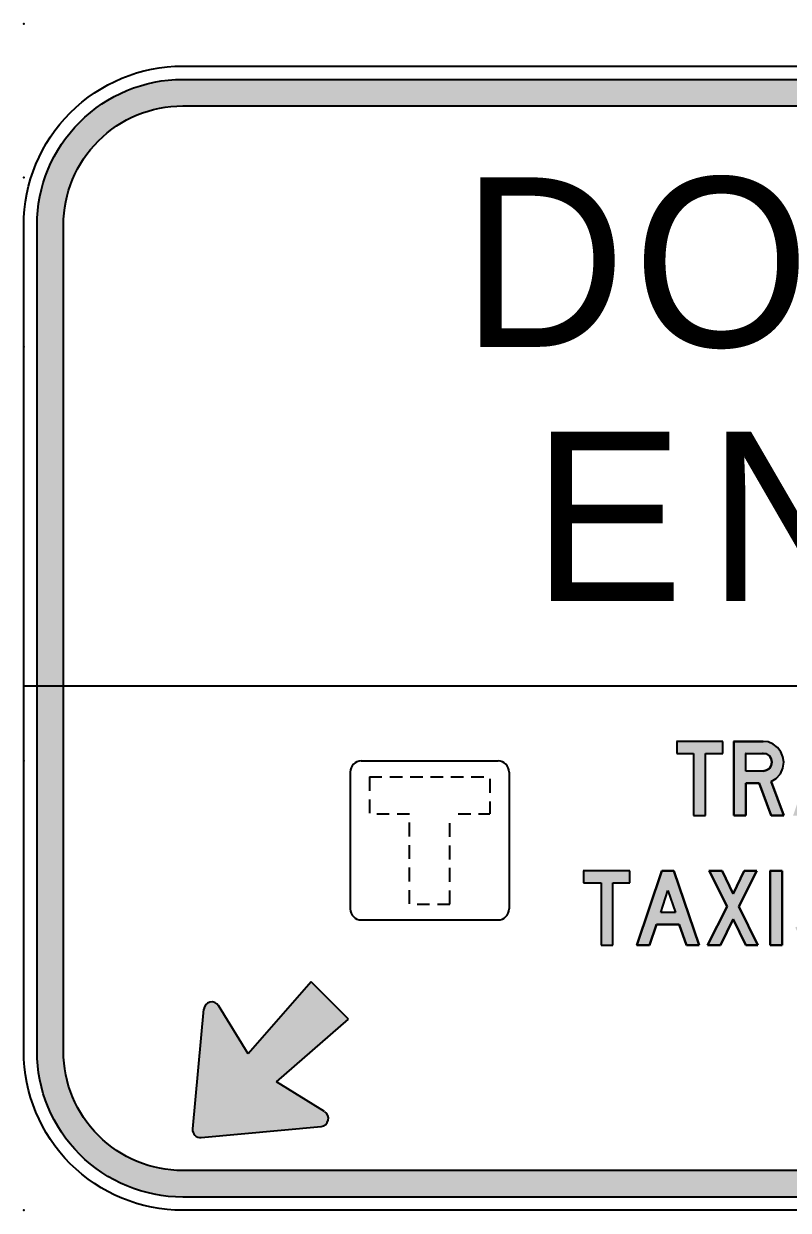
# Model space of a CAD drawing. Extents: x 91 to 266, y 156 to 276.
# Drawn here: x 90.9 to 163.1, y 163.6 to 275.6 of the extents above; entities that cross this region are included whole.
import ezdxf

# ---------------------------------------------------------------- set-up
doc = ezdxf.new("R2010")
doc.units = 0
doc.header["$MEASUREMENT"] = 0
doc.linetypes.add('CENTERX2', pattern=[101.6, 63.5, -12.7, 12.7, -12.7])
doc.layers.get('0').update_dxf_attribs({"linetype": 'CONTINUOUS'})
doc.layers.add('L35', color=3, linetype='CONTINUOUS')
doc.layers.add('T25', color=1, linetype='CONTINUOUS')
doc.styles.add('ESERIES', font='Eseries.shx')

msp = doc.modelspace()

# ---------------------------------------------------------------- hatches: boundary and pattern name
at = {"layer": 'T25', "linetype": 'CENTERX2'}
h = msp.add_hatch(color=256, dxfattribs=at)
edge = h.paths.add_edge_path()
edge.add_arc((105.93, 256.55), 13.75, 90, 180, ccw=False)
edge.add_line((105.93, 270.3), (250.93, 270.3))
edge.add_arc((250.93, 256.55), 13.75, 0, 90, ccw=False)
edge.add_line((264.68, 256.55), (264.68, 178.55))
edge.add_arc((250.93, 178.55), 13.75, -90, 0, ccw=False)
edge.add_line((250.93, 164.8), (105.93, 164.8))
edge.add_arc((105.93, 178.55), 13.75, 180, 270, ccw=False)
edge.add_line((92.18, 178.55), (92.18, 256.55))
edge = h.paths.add_edge_path(flags=16)
edge.add_arc((105.93, 256.55), 11.25, 90, 180, ccw=False)
edge.add_line((105.93, 267.8), (250.93, 267.8))
edge.add_arc((250.93, 256.55), 11.25, 0, 90, ccw=False)
edge.add_line((262.18, 256.55), (262.18, 178.55))
edge.add_arc((250.93, 178.55), 11.25, -90, 0, ccw=False)
edge.add_line((250.93, 167.3), (105.93, 167.3))
edge.add_arc((105.93, 178.55), 11.25, 180, 270, ccw=False)
edge.add_line((94.68, 178.55), (94.68, 256.55))
h = msp.add_hatch(color=256, dxfattribs=at)
h.paths.add_polyline_path([(155.26, 206.68), (156.9, 206.68), (156.9, 207.8), (152.55, 207.8), (152.55, 206.68), (154.14, 206.68), (154.14, 200.81), (155.26, 200.81)])
h.paths.add_polyline_path([(161.93, 204.32), (162.33, 204.76), (162.57, 205.28), (162.65, 205.84), (162.57, 206.36), (162.37, 206.84), (162.05, 207.24), (161.65, 207.56), (161.17, 207.76), (160.69, 207.8), (160.65, 207.8), (157.94, 207.8), (157.94, 200.81), (159.06, 200.81), (159.06, 203.88), (160.33, 203.88), (161.45, 200.81), (162.65, 200.81), (161.45, 204.04)])
h.paths.add_polyline_path([(159.06, 205), (159.06, 206.68), (160.69, 206.68), (161.01, 206.64), (161.29, 206.44), (161.45, 206.16), (161.53, 205.84), (161.45, 205.52), (161.29, 205.24), (161.01, 205.08), (160.69, 205)], flags=16)
h.paths.add_polyline_path([(167, 207.8), (165.88, 207.8), (163.53, 200.81), (164.69, 200.81), (165.37, 202.77), (167.52, 202.77), (168.2, 200.81), (169.4, 200.81)])
h.paths.add_polyline_path([(165.77, 203.88), (166.44, 206), (167.16, 203.88), (167.12, 203.88)], flags=16)
h.paths.add_polyline_path([(171.8, 207.8), (170.6, 207.8), (170.6, 200.81), (171.72, 200.81), (171.72, 205.52), (174.11, 200.81), (175.27, 200.81), (175.27, 207.8), (174.15, 207.8), (174.15, 203.13)])
h.paths.add_polyline_path([(179.66, 204.96), (178.71, 205.16), (178.23, 205.28), (178.03, 205.44), (177.87, 205.64), (177.87, 205.88), (177.95, 206.12), (178.19, 206.44), (178.51, 206.68), (178.91, 206.76), (179.22, 206.72), (179.5, 206.6), (179.74, 206.36), (179.9, 206.08), (180.94, 206.4), (180.78, 206.84), (180.5, 207.2), (180.18, 207.52), (179.78, 207.72), (179.34, 207.84), (178.91, 207.88), (178.39, 207.84), (177.91, 207.64), (177.47, 207.36), (177.11, 206.96), (176.87, 206.52), (176.75, 206), (176.75, 205.52), (176.87, 205.08), (177.15, 204.68), (177.51, 204.4), (178.07, 204.16), (178.71, 204.04), (179.26, 203.88), (179.54, 203.8), (179.74, 203.6), (179.94, 203.37), (180.02, 203.09), (180.02, 202.77), (179.94, 202.45), (179.74, 202.17), (179.46, 201.97), (179.11, 201.85), (178.71, 201.89), (178.31, 202.01), (177.99, 202.21), (177.75, 202.53), (177.59, 202.93), (176.51, 202.49), (176.75, 202.01), (177.07, 201.57), (177.43, 201.21), (177.91, 200.97), (178.43, 200.81), (178.95, 200.77), (179.46, 200.81), (179.9, 200.97), (180.26, 201.17), (180.62, 201.49), (180.86, 201.85), (181.06, 202.25), (181.14, 202.73), (181.14, 203.21), (181.02, 203.64), (180.82, 204.08), (180.5, 204.44), (180.1, 204.76)])
h.paths.add_polyline_path([(186.13, 204.16), (186.53, 204.48), (186.81, 204.88), (187.01, 205.36), (187.09, 205.84), (187.01, 206.36), (186.81, 206.84), (186.53, 207.24), (186.13, 207.56), (185.66, 207.76), (185.14, 207.8), (185.1, 207.8), (182.42, 207.8), (182.42, 200.81), (183.54, 200.81), (183.54, 203.88), (185.14, 203.88), (185.66, 203.96)])
h.paths.add_polyline_path([(183.54, 205), (183.54, 206.68), (185.14, 206.68), (185.46, 206.64), (185.74, 206.44), (185.89, 206.16), (185.97, 205.84), (185.89, 205.52), (185.74, 205.24), (185.46, 205.08), (185.14, 205)], flags=16)
h.paths.add_polyline_path([(191.49, 205), (189.45, 205), (189.45, 206.68), (192.41, 206.68), (192.41, 207.8), (188.33, 207.8), (188.33, 200.81), (192.6, 200.81), (192.6, 201.93), (189.45, 201.93), (189.45, 203.88), (191.49, 203.88)])
h.paths.add_polyline_path([(197.88, 204.32), (198.24, 204.76), (198.48, 205.28), (198.6, 205.84), (198.52, 206.36), (198.32, 206.84), (198, 207.24), (197.6, 207.56), (197.12, 207.76), (196.6, 207.8), (196.56, 207.8), (193.88, 207.8), (193.88, 200.81), (195, 200.81), (195, 203.88), (196.28, 203.88), (197.4, 200.81), (198.6, 200.81), (197.4, 204.04)])
h.paths.add_polyline_path([(195, 205), (195, 206.68), (196.6, 206.68), (196.96, 206.64), (197.2, 206.44), (197.4, 206.16), (197.44, 205.84), (197.4, 205.52), (197.2, 205.24), (196.96, 205.08), (196.6, 205)], flags=16)
h.paths.add_polyline_path([(202.11, 206.68), (203.71, 206.68), (203.71, 207.8), (199.35, 207.8), (199.35, 206.68), (200.99, 206.68), (200.99, 200.81), (202.11, 200.81)])
h.paths.add_polyline_path([(209.46, 207.8), (208.34, 207.8), (208.34, 205), (205.9, 205), (205.9, 207.8), (204.79, 207.8), (204.79, 200.81), (205.9, 200.81), (205.9, 203.88), (208.34, 203.88), (208.34, 200.81), (209.46, 200.81)])
msp.add_hatch(color=256, dxfattribs=at).paths.add_polyline_path([(148.11, 195.58), (143.76, 195.58), (143.76, 194.46), (145.4, 194.46), (145.4, 188.59), (146.51, 188.59), (146.51, 194.46), (148.11, 194.46)])
h = msp.add_hatch(color=256, dxfattribs=at)
h.paths.add_polyline_path([(152.27, 195.58), (151.15, 195.58), (148.79, 188.59), (149.99, 188.59), (150.63, 190.54), (152.78, 190.54), (153.46, 188.59), (154.66, 188.59)])
h.paths.add_polyline_path([(151.03, 191.66), (151.71, 193.74), (152.43, 191.66), (152.39, 191.66)], flags=16)
h.paths.add_polyline_path([(160.09, 195.58), (158.9, 195.58), (157.86, 193.42), (156.82, 195.58), (155.62, 195.58), (157.3, 192.22), (155.46, 188.59), (156.66, 188.59), (157.86, 191.02), (159.06, 188.59), (160.21, 188.59), (158.42, 192.22)])
h.paths.add_polyline_path([(162.49, 195.58), (161.37, 195.58), (161.37, 188.59), (162.49, 188.59)])
h.paths.add_polyline_path([(167.32, 192.5), (166.88, 192.7), (165.92, 192.9), (165.41, 193.06), (165.21, 193.18), (165.09, 193.42), (165.09, 193.66), (165.13, 193.9), (165.37, 194.22), (165.73, 194.42), (166.12, 194.54), (166.44, 194.5), (166.72, 194.34), (166.96, 194.1), (167.08, 193.82), (168.16, 194.18), (167.96, 194.58), (167.72, 194.94), (167.4, 195.26), (167, 195.5), (166.56, 195.62), (166.12, 195.66), (165.61, 195.58), (165.13, 195.42), (164.69, 195.1), (164.33, 194.7), (164.09, 194.26), (163.97, 193.74), (163.97, 193.26), (164.09, 192.82), (164.37, 192.42), (164.73, 192.14), (165.29, 191.94), (165.92, 191.78), (166.48, 191.66), (166.72, 191.54), (166.96, 191.34), (167.12, 191.1), (167.24, 190.82), (167.24, 190.54), (167.12, 190.19), (166.92, 189.91), (166.64, 189.71), (166.32, 189.63), (166.28, 189.63), (165.92, 189.63), (165.53, 189.75), (165.21, 189.99), (164.93, 190.3), (164.81, 190.66), (163.73, 190.26), (163.97, 189.75), (164.25, 189.35), (164.65, 188.99), (165.13, 188.71), (165.61, 188.55), (166.16, 188.51), (166.68, 188.59), (167.08, 188.71), (167.48, 188.95), (167.8, 189.23), (168.08, 189.63), (168.28, 190.03), (168.36, 190.46), (168.36, 190.94), (168.24, 191.42), (168, 191.82), (167.72, 192.22)])
h.paths.add_polyline_path([(178.47, 194.46), (178.47, 195.58), (173.79, 195.58), (173.79, 194.46), (177.07, 194.46), (176.43, 193.38), (175.95, 192.22), (175.55, 191.06), (175.35, 189.83), (175.27, 188.59), (176.39, 188.59), (176.43, 189.63), (176.63, 190.66), (176.91, 191.7), (177.35, 192.66), (177.87, 193.58)])
h.paths.add_polyline_path([(190.65, 193.98), (190.49, 194.46), (190.17, 194.86), (189.77, 195.18), (189.33, 195.46), (188.85, 195.58), (188.33, 195.66), (187.85, 195.58), (187.37, 195.46), (186.89, 195.18), (186.53, 194.86), (186.21, 194.46), (186.01, 193.98), (185.97, 193.46), (186.01, 192.94), (186.21, 192.5), (186.53, 192.06), (186.97, 191.7), (187.45, 191.46), (188.01, 191.34), (188.57, 191.3), (189.13, 191.42), (188.85, 190.86), (188.49, 190.34), (188.09, 189.87), (187.57, 189.47), (188.21, 188.59), (188.93, 189.19), (189.53, 189.91), (190.05, 190.7), (190.41, 191.58), (190.65, 192.54), (190.73, 193.46)])
h.paths.add_polyline_path([(187.13, 193.78), (187.29, 194.02), (187.57, 194.3), (187.93, 194.46), (188.33, 194.54), (188.73, 194.46), (189.09, 194.3), (189.41, 194.02), (189.53, 193.78), (189.61, 193.46), (189.53, 193.18), (189.41, 192.9), (189.09, 192.66), (188.73, 192.46), (188.33, 192.42), (187.93, 192.46), (187.57, 192.66), (187.29, 192.9), (187.13, 193.18), (187.09, 193.46)], flags=16)
h.paths.add_polyline_path([(195, 195.58), (193.88, 195.58), (191.53, 188.59), (192.72, 188.59), (193.36, 190.54), (195.56, 190.54), (196.2, 188.59), (197.4, 188.59)])
h.paths.add_polyline_path([(195.16, 191.66), (195.12, 191.66), (193.76, 191.66), (194.44, 193.74)], flags=16)
h.paths.add_polyline_path([(199.79, 195.58), (198.6, 195.58), (198.6, 188.59), (199.71, 188.59), (199.71, 192.62), (201.35, 188.59), (202.95, 192.62), (202.95, 188.59), (204.07, 188.59), (204.07, 195.58), (202.87, 195.58), (201.35, 191.66)])
h = msp.add_hatch(color=256, dxfattribs=at)
edge = h.paths.add_edge_path()
edge.add_arc((118.93, 172.22), 0.75, 275.3558, 418.3008)
edge.add_line((119.32, 172.86), (114.77, 175.67))
edge.add_line((114.77, 175.67), (121.58, 181.59))
edge.add_line((121.58, 181.59), (118.04, 185.13))
edge.add_line((118.04, 185.13), (112.12, 178.32))
edge.add_line((112.12, 178.32), (109.31, 182.87))
edge.add_arc((108.67, 182.47), 0.75, 31.6992, 174.6442)
edge.add_line((107.93, 182.54), (106.87, 171.23))
edge.add_arc((107.61, 171.16), 0.75, 174.6442, 275.3558)
edge.add_line((107.68, 170.41), (119, 171.47))

# ---------------------------------------------------------------- linework, layer by layer
at = {"color": 3}
for p, q in [((152.55, 207.8), (152.51, 207.8)), ((152.55, 207.8), (152.55, 206.68)), ((156.9, 207.8), (152.55, 207.8)), ((156.9, 206.68), (156.9, 207.8)), ((157.94, 207.8), (157.9, 207.8)), ((157.94, 207.8), (160.69, 207.8)), ((157.94, 200.81), (157.94, 207.8)), ((160.69, 207.8), (160.65, 207.8)), ((160.69, 207.8), (160.65, 207.8)), ((161.17, 207.76), (160.69, 207.8)), ((161.65, 207.56), (161.17, 207.76)), ((162.05, 207.24), (161.65, 207.56)), ((162.37, 206.84), (162.05, 207.24)), ((152.55, 206.68), (154.14, 206.68)), ((154.14, 206.68), (154.14, 200.81)), ((155.26, 200.81), (155.26, 206.68)), ((155.26, 206.68), (156.9, 206.68)), ((159.06, 206.68), (159.02, 206.68)), ((159.06, 206.68), (160.69, 206.68)), ((159.06, 205), (159.06, 206.68)), ((160.69, 206.68), (160.65, 206.68)), ((160.69, 206.68), (160.65, 206.68)), ((161.01, 206.64), (160.69, 206.68)), ((161.29, 206.44), (161.01, 206.64)), ((161.45, 206.16), (161.29, 206.44)), ((161.53, 205.84), (161.45, 206.16)), ((162.57, 206.36), (162.37, 206.84)), ((162.65, 205.84), (162.57, 206.36)), ((160.69, 205), (159.06, 205)), ((160.69, 205), (161.01, 205.08)), ((161.01, 205.08), (161.29, 205.24)), ((161.29, 205.24), (161.45, 205.52)), ((161.45, 205.52), (161.53, 205.84)), ((161.53, 205.84), (161.49, 205.84)), ((162.33, 204.76), (162.57, 205.28)), ((162.57, 205.28), (162.65, 205.84)), ((162.65, 205.84), (162.61, 205.84)), ((160.33, 203.88), (159.06, 203.88)), ((159.06, 203.88), (159.06, 200.81)), ((161.45, 200.81), (160.33, 203.88)), ((161.45, 204.04), (161.93, 204.32)), ((161.45, 204.04), (162.65, 200.81)), ((161.93, 204.32), (162.33, 204.76)), ((154.14, 200.81), (155.26, 200.81)), ((159.06, 200.81), (157.94, 200.81)), ((162.65, 200.81), (161.45, 200.81)), ((143.76, 195.58), (143.72, 195.58)), ((143.76, 195.58), (143.76, 194.46)), ((148.11, 195.58), (143.76, 195.58)), ((148.11, 194.46), (148.11, 195.58)), ((148.79, 188.59), (151.15, 195.58)), ((151.15, 195.58), (152.27, 195.58)), ((152.27, 195.58), (154.66, 188.59)), ((155.62, 195.58), (155.58, 195.58)), ((155.62, 195.58), (156.82, 195.58)), ((157.3, 192.22), (155.62, 195.58)), ((156.82, 195.58), (157.86, 193.42)), ((157.86, 193.42), (158.9, 195.58)), ((160.09, 195.58), (158.42, 192.22)), ((158.9, 195.58), (160.09, 195.58)), ((161.37, 195.58), (161.33, 195.58)), ((161.37, 195.58), (162.49, 195.58)), ((161.37, 188.59), (161.37, 195.58)), ((162.49, 195.58), (162.49, 188.59)), ((143.76, 194.46), (145.4, 194.46)), ((145.4, 194.46), (145.4, 188.59)), ((146.51, 188.59), (146.51, 194.46)), ((146.51, 194.46), (148.11, 194.46)), ((151.03, 191.66), (151.71, 193.74)), ((151.71, 193.74), (152.43, 191.66)), ((152.43, 191.66), (151.03, 191.66)), ((152.43, 191.66), (152.39, 191.66)), ((155.46, 188.59), (157.3, 192.22)), ((158.42, 192.22), (160.21, 188.59)), ((150.63, 190.54), (149.99, 188.59)), ((152.78, 190.54), (150.63, 190.54)), ((153.46, 188.59), (152.78, 190.54)), ((157.86, 191.02), (156.66, 188.59)), ((159.06, 188.59), (157.86, 191.02)), ((145.4, 188.59), (146.51, 188.59)), ((148.79, 188.59), (148.75, 188.59)), ((149.99, 188.59), (148.79, 188.59)), ((154.66, 188.59), (153.46, 188.59)), ((156.66, 188.59), (155.46, 188.59)), ((160.21, 188.59), (159.06, 188.59)), ((162.49, 188.59), (161.37, 188.59))]:
    msp.add_line(p, q, dxfattribs=at)
at = {"layer": 'L35'}
for p, q in [((90.93, 213.05), (265.93, 213.05)), ((122.78, 205.96), (135.68, 205.96)), ((121.73, 204.91), (121.73, 192.01)), ((123.55, 204.46), (123.55, 203.15)), ((123.55, 204.46), (124.73, 204.46)), ((125.47, 204.46), (126.66, 204.46)), ((127.39, 204.46), (128.58, 204.46)), ((129.31, 204.46), (130.5, 204.46)), ((131.23, 204.46), (132.42, 204.46)), ((133.16, 204.46), (134.34, 204.46)), ((134.91, 204.27), (134.91, 202.96)), ((136.73, 204.91), (136.73, 192.01)), ((123.55, 202.34), (123.55, 201.03)), ((134.91, 202.15), (134.91, 200.98)), ((124.24, 200.98), (125.42, 200.98)), ((126.16, 200.98), (127.33, 200.98)), ((127.33, 200.96), (127.33, 200.98)), ((131.92, 200.98), (133.11, 200.98)), ((133.85, 200.98), (134.91, 200.98)), ((127.33, 198.83), (127.33, 200.15)), ((131.13, 198.79), (131.13, 200.1)), ((127.33, 196.71), (127.33, 198.02)), ((131.13, 196.67), (131.13, 197.98)), ((127.33, 194.59), (127.33, 195.9)), ((131.13, 194.55), (131.13, 195.86)), ((127.33, 192.47), (127.33, 193.78)), ((131.13, 192.45), (131.13, 193.74)), ((128.05, 192.45), (129.23, 192.45)), ((129.97, 192.45), (131.13, 192.45)), ((122.78, 190.96), (135.68, 190.96)), ((118.04, 185.13), (112.12, 178.32)), ((121.58, 181.59), (118.04, 185.13)), ((112.12, 178.32), (109.31, 182.87)), ((106.87, 171.23), (107.93, 182.54)), ((114.77, 175.67), (121.58, 181.59)), ((119.32, 172.86), (114.77, 175.67)), ((107.68, 170.41), (119, 171.47))]:
    msp.add_line(p, q, dxfattribs=at)
for points in [[(90.93, 256.55, -0.414214), (105.93, 271.55), (250.93, 271.55, -0.414214), (265.93, 256.55), (265.93, 178.55, -0.414214), (250.93, 163.55), (105.93, 163.55, -0.414214), (90.93, 178.55)], [(92.18, 256.55, -0.414214), (105.93, 270.3), (250.93, 270.3, -0.414214), (264.68, 256.55), (264.68, 178.55, -0.414214), (250.93, 164.8), (105.93, 164.8, -0.414214), (92.18, 178.55)], [(94.68, 256.55, -0.414214), (105.93, 267.8), (250.93, 267.8, -0.414214), (262.18, 256.55), (262.18, 178.55, -0.414214), (250.93, 167.3), (105.93, 167.3, -0.414214), (94.68, 178.55)]]:
    msp.add_lwpolyline(points, format="xyb", close=True, dxfattribs=at)
for centre, radius, start, end in [((122.78, 204.91), 1.05, 90, 180), ((135.68, 204.91), 1.05, 0, 90), ((122.78, 192.01), 1.05, 180, 270), ((135.68, 192.01), 1.05, 270, 0), ((108.67, 182.47), 0.75, 31.6992, 174.6442), ((118.93, 172.22), 0.75, 275.3558, 58.3008), ((107.61, 171.16), 0.75, 174.6442, 275.3558)]:
    msp.add_arc(centre, radius, start, end, dxfattribs=at)
at = {"layer": 'T25', "linetype": 'CENTERX2'}
for points in [[(155.26, 206.68), (156.9, 206.68), (156.9, 207.8), (152.55, 207.8), (152.55, 206.68), (154.14, 206.68), (154.14, 200.81), (155.26, 200.81)], [(161.93, 204.32), (162.33, 204.76), (162.57, 205.28), (162.65, 205.84), (162.57, 206.36), (162.37, 206.84), (162.05, 207.24), (161.65, 207.56), (161.17, 207.76), (160.69, 207.8), (160.65, 207.8), (157.94, 207.8), (157.94, 200.81), (159.06, 200.81), (159.06, 203.88), (160.33, 203.88), (161.45, 200.81), (162.65, 200.81), (161.45, 204.04)], [(159.06, 205), (159.06, 206.68), (160.69, 206.68), (161.01, 206.64), (161.29, 206.44), (161.45, 206.16), (161.53, 205.84), (161.45, 205.52), (161.29, 205.24), (161.01, 205.08), (160.69, 205)], [(148.11, 195.58), (143.76, 195.58), (143.76, 194.46), (145.4, 194.46), (145.4, 188.59), (146.51, 188.59), (146.51, 194.46), (148.11, 194.46)], [(152.27, 195.58), (151.15, 195.58), (148.79, 188.59), (149.99, 188.59), (150.63, 190.54), (152.78, 190.54), (153.46, 188.59), (154.66, 188.59)], [(160.09, 195.58), (158.9, 195.58), (157.86, 193.42), (156.82, 195.58), (155.62, 195.58), (157.3, 192.22), (155.46, 188.59), (156.66, 188.59), (157.86, 191.02), (159.06, 188.59), (160.21, 188.59), (158.42, 192.22)], [(162.49, 195.58), (161.37, 195.58), (161.37, 188.59), (162.49, 188.59)], [(151.03, 191.66), (151.71, 193.74), (152.43, 191.66), (152.39, 191.66)]]:
    msp.add_lwpolyline(points, close=True, dxfattribs=at)
at = {"layer": 'T25'}
for p in [(90.93, 275.55), (90.93, 275.55), (90.93, 261.05), (90.93, 261.05), (90.93, 245.05), (90.93, 245.05), (90.93, 205.96), (90.93, 163.55)]:
    msp.add_point(p, dxfattribs=at)

# ---------------------------------------------------------------- texts
at = {"layer": 'L35', "style": 'ESERIES'}
for s, p in [('D', (132.26, 245.05)), ('O', (148.44, 245.05)), ('E', (138.92, 221.05)), ('N', (155.48, 221.05))]:
    msp.add_text(s, height=16, dxfattribs=at).set_placement(p)

doc.saveas('drawing.dxf')
